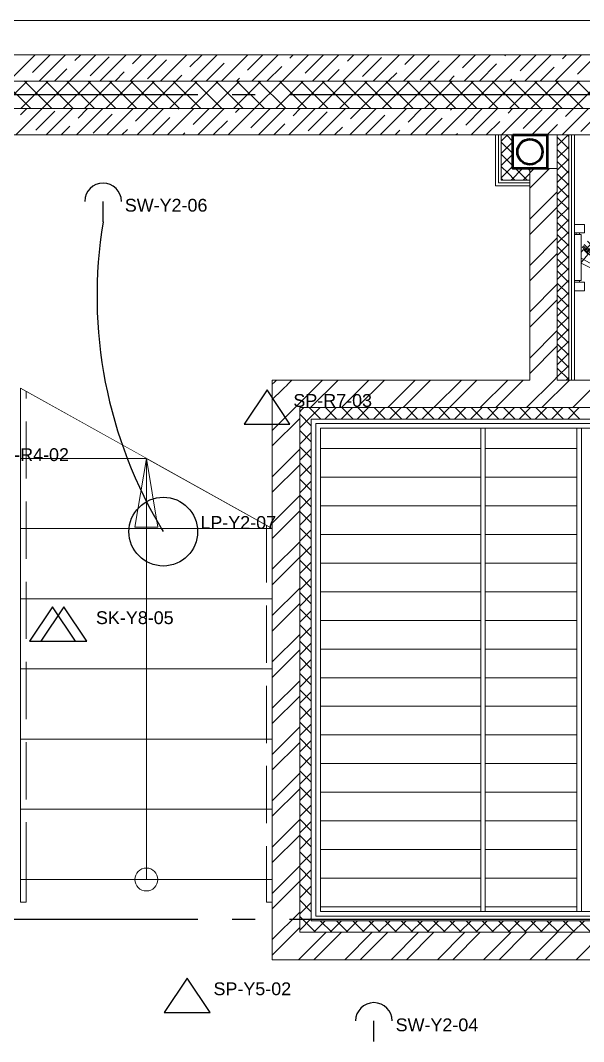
# Model space of a CAD drawing. Header units: inches. Extents: x -21163 to 11874, y -14995 to 6550.
# Drawn here: x -9076 to -6616, y -2796 to 1661 of the extents above; entities that cross this region are included whole.
import ezdxf

# ---------------------------------------------------------------- set-up
doc = ezdxf.new("R2010")
doc.units = ezdxf.units.IN
doc.header["$MEASUREMENT"] = 0
doc.set_wipeout_variables(frame=1)
for name, pattern in [('CONTI', [0]), ('GOST2.303 4', [7, 5, -2, 0]), ('GOST2.303 5', [24, 20, -1.5, 1, -1.5]), ('Wipeout_Contour', [1000, 0, -1000]), ('короткая штриховая', [282.222222, 141.111111, -141.111111])]:
    doc.linetypes.add(name, pattern=pattern)
doc.layers.get('0').update_dxf_attribs({"color": 8})
for name, color, linetype in [('axis_dim', 8, 'CONTI'), ('LIGHTING', 4, 'Continuous'), ('SOCKETS', 1, 'Continuous'), ('stairs', 8, 'Continuous'), ('SWITCHES', 4, 'Continuous'), ('TAGS', 7, 'Continuous'), ('WIRING', 4, 'Continuous')]:
    doc.layers.add(name, color=color, linetype=linetype)
for name, color, linetype, lineweight in [('floor', 8, 'Continuous', 5), ('furniture', 8, 'Continuous', 0), ('sanitary', 8, 'Continuous', 9), ('stair1', 8, 'Continuous', 15), ('Wall2', 8, 'Continuous', 5)]:
    doc.layers.add(name, color=color, linetype=linetype, lineweight=lineweight)
doc.layers.add('line 1 GP', color=8, linetype='Continuous', lineweight=0, plot=False)
doc.styles.get("Standard").update_dxf_attribs({"font": 'arial.ttf'})
pattern_1 = [(180, (95554.35, 25041.96), (-3e-14, -125), [])]

# ---------------------------------------------------------------- blocks, each defined once
blk = doc.blocks.new('hhjj')
at = {"color": 0}
for centre, radius in [((5592345.4, 528912.2), 40), ((5592345.1, 528912.1), 15), ((5592345.4, 528912.2), 10)]:
    blk.add_circle(centre, radius, dxfattribs=at)
for centre, start, end in [((5592323.2, 528887.6), 72.8952, 107.1048), ((5592323.2, 528936.7), 252.8952, 287.1048), ((5592315.5, 528898.1), 50.8952, 85.1048), ((5592333.9, 528943.7), 230.8952, 265.1048), ((5592346.9, 528945.5), 207.8952, 242.1048), ((5592312.2, 528910.7), 27.8952, 62.1048), ((5592359.6, 528942.2), 184.8952, 219.1048), ((5592314, 528923.7), 4.8952, 39.1048), ((5592370, 528934.7), 162.8952, 197.1048), ((5592320.9, 528934.7), 342.8952, 17.1048), ((5592331.3, 528942.2), 320.8952, 355.1048), ((5592376.9, 528923.7), 140.8952, 175.1048), ((5592343.9, 528945.5), 297.8952, 332.1048), ((5592378.7, 528910.7), 117.8952, 152.1048), ((5592375.3, 528898.1), 94.8952, 129.1048), ((5592356.9, 528943.7), 274.8952, 309.1048), ((5592367.7, 528887.6), 72.8952, 107.1048), ((5592367.7, 528936.7), 252.8952, 287.1048), ((5592315.5, 528926.4), 274.8952, 309.1048), ((5592333.9, 528880.8), 94.8952, 129.1048), ((5592312.2, 528913.8), 297.8952, 332.1048), ((5592346.9, 528879), 117.8952, 152.1048), ((5592359.6, 528882.3), 140.8952, 175.1048), ((5592314, 528900.7), 320.8952, 355.1048), ((5592370, 528889.8), 162.8952, 197.1048), ((5592320.9, 528889.8), 342.8952, 17.1048), ((5592331.3, 528882.3), 4.8952, 39.1048), ((5592376.9, 528900.7), 184.8952, 219.1048), ((5592378.7, 528913.8), 207.8952, 242.1048), ((5592343.9, 528879), 27.8952, 62.1048), ((5592375.3, 528926.4), 230.8952, 265.1048), ((5592356.9, 528880.8), 50.8952, 85.1048)]:
    blk.add_arc(centre, 25.7, start, end, dxfattribs=at)
blk = doc.blocks.new('04234')
at = {"color": 0, "lineweight": 0}
for p, q in [((-46088.5, 140509.5), (-46088.5, 140472.8)), ((-46045.1, 140509.5), (-46088.5, 140509.5)), ((-46045.1, 140472.8), (-46045.1, 140509.5)), ((-46088.5, 140472.8), (-46045.1, 140472.8)), ((-46058.7, 140464.7), (-46088.5, 140464.7)), ((-46088.5, 140464.6), (-46088.5, 140264.6)), ((-46066.7, 140472.8), (-46066.7, 140464.7)), ((-46058.6, 140386.2), (-46058.6, 140464.3)), ((-45956, 140425.9), (-46059.1, 140367.4)), ((-46058.6, 140389.2), (-45956, 140440.9)), ((-46059.1, 140341.9), (-46059.1, 140386.8)), ((-46059.1, 140386.8), (-46029.2, 140350.3)), ((-46049.1, 140329.5), (-46059.1, 140341.9)), ((-46058.6, 140264.3), (-46058.6, 140341.3)), ((-46054.5, 140317.6), (-46019.9, 140354)), ((-46050.3, 140312.9), (-46015.7, 140349.2)), ((-46049.1, 140329.5), (-46029.2, 140350.3)), ((-46046, 140308.3), (-46011.4, 140344.5)), ((-46031.7, 140293.7), (-45997.2, 140329.9)), ((-46017.2, 140280.4), (-45982.7, 140316.6)), ((-46002, 140267.7), (-45967.4, 140304)), ((-45985.6, 140255.3), (-45950.8, 140291.9)), ((-45966.6, 140242.4), (-45931.4, 140279.4)), ((-45745.7, 140274.1), (-45682.6, 140210.2)), ((-46088.5, 140264.6), (-46058.6, 140264.6)), ((-46088.5, 140256.5), (-46088.5, 140219.8)), ((-46045, 140256.5), (-46088.5, 140256.5)), ((-46081.5, 140264.6), (-46081.5, 140256.5)), ((-46066.5, 140264.6), (-46066.5, 140256.5)), ((-46045, 140219.8), (-46045, 140256.5)), ((-45940.7, 140227.2), (-45913.6, 140269.4)), ((-45917, 140215.4), (-45889.7, 140258)), ((-45888.3, 140203.6), (-45871, 140250.5)), ((-45864.4, 140195.6), (-45847.1, 140242.6)), ((-46088.5, 140219.8), (-46045, 140219.8)), ((-45733.1, 140170), (-45733.6, 140172.6))]:
    blk.add_line(p, q, dxfattribs=at)
at = {"color": 0, "lineweight": 0, "ltscale": 100000}
for p, q in [((-45728.2, 140266.3), (-45705.7, 140326.4)), ((-45711.7, 140246.8), (-45608, 140348.9)), ((-45692.1, 140230.2), (-45633.5, 140252.8)), ((-45677.1, 140210.7), (-45550.9, 140210.7))]:
    blk.add_line(p, q, dxfattribs=at)
at = {"color": 0, "lineweight": 0}
for centre, radius, start, end in [((-45952.2, 140433.4), 8.38, 243.2717, 116.7283), ((-45758.1, 140572.8), 371.2, 219.5749, 268.5464), ((-45758.1, 140572.8), 361.2, 219.5749, 268.9662), ((-45032.5, 140043.9), 749.4, 162.112, 166.2975), ((-45710.7, 140190.5), 57.9, 128.7499, 170.7711), ((-45759.2, 140198.3), 8.78, 170.2485, 224.1304), ((-45759.2, 140198.3), 8.78, 224.1304, 278.0124), ((-45720, 140177.7), 53.2, 118.8119, 140.0063), ((-45766.9, 140253.2), 64.2, 278.0124, 297.313), ((-45792, 140238.2), 61.1, 317.097, 336.8677), ((-45744.5, 140215.6), 8.78, 44.1304, 98.0124), ((-45744.5, 140215.6), 8.78, 350.2485, 44.1304), ((-45908.3, 140978.8), 801.1, 282.3119, 286.3602), ((-45801.8, 140320.8), 140.3, 297.313, 306.9944)]:
    blk.add_arc(centre, radius, start, end, dxfattribs=at)
at = {"color": 0, "lineweight": 0, "extrusion": (0, 0, -1), "zscale": -1, "rotation": 224.9999999811341}
blk.add_blockref('hhjj', (3626280.1, 4468765.8), dxfattribs=at)

msp = doc.modelspace()

# ---------------------------------------------------------------- hatches: boundary and pattern name
at = {"layer": 'floor', "lineweight": 0, "ltscale": 4}
h = msp.add_hatch(dxfattribs=at)
h.set_pattern_fill('ANSI31', color=256, scale=1000, angle=135)
h.set_pattern_definition(pattern_1)
h.paths.add_polyline_path([(-7765.6, -2229), (-7065.6, -2229), (-7065.6, -119), (-7765.6, -119)])
h = msp.add_hatch(dxfattribs=at)
h.set_pattern_fill('ANSI31', color=256, scale=1000, angle=135)
h.set_pattern_definition(pattern_1)
h.paths.add_polyline_path([(-7045.6, -2229), (-7045.6, -119), (-6645.6, -119), (-6645.6, -2229)])

# ---------------------------------------------------------------- linework, layer by layer
at = {"layer": 'axis_dim', "linetype": 'GOST2.303 5', "lineweight": 25, "ltscale": 100}
for points in [[(-3500.6, 1336), (-9250.6, 1336)], [(-3500.6, -2264), (-9250.6, -2264)]]:
    msp.add_lwpolyline(points, dxfattribs=at)
at = {"layer": 'floor', "lineweight": 0, "ltscale": 4}
msp.add_lwpolyline([(-7765.6, -2229), (-7065.6, -2229), (-7065.6, -119), (-7765.6, -119), (-7765.6, -2229)], dxfattribs=at)
for points in [[(-7065.6, -2229), (-7065.6, -119), (-7045.6, -119), (-7045.6, -2229)], [(-7045.6, -2229), (-7045.6, -119), (-6645.6, -119), (-6645.6, -2229)], [(-6645.5, -2229), (-6645.5, -119), (-6625.6, -119), (-6625.6, -2229)]]:
    msp.add_lwpolyline(points, close=True, dxfattribs=at)
at = {"layer": 'furniture', "ltscale": 100}
for points in [[(-7855.6, -29), (-7855.6, -2319)], [(-5645.6, -29), (-7855.6, -29)], [(-7855.6, -46.8), (-7846.7, -37.9)], [(-7846.7, -37.9), (-7837.7, -29)], [(-7764.1, -79), (-7814.1, -29)], [(-7811.3, -73.3), (-7767, -29)], [(-7746.3, -79), (-7696.3, -29)], [(-7693.4, -79), (-7743.4, -29)], [(-7675.6, -79), (-7625.6, -29)], [(-7622.7, -79), (-7672.7, -29)], [(-7604.9, -79), (-7554.9, -29)], [(-7552, -79), (-7602, -29)], [(-7534.2, -79), (-7484.2, -29)], [(-7481.3, -79), (-7531.3, -29)], [(-7463.5, -79), (-7413.5, -29)], [(-7410.6, -79), (-7460.6, -29)], [(-7392.8, -79), (-7342.8, -29)], [(-7339.9, -79), (-7389.9, -29)], [(-7322.1, -79), (-7272.1, -29)], [(-7269.2, -79), (-7319.2, -29)], [(-7251.3, -79), (-7201.3, -29)], [(-7198.4, -79), (-7248.4, -29)], [(-7180.6, -79), (-7130.6, -29)], [(-7127.7, -79), (-7177.7, -29)], [(-7109.9, -79), (-7059.9, -29)], [(-7057, -79), (-7107, -29)], [(-7039.2, -79), (-6989.2, -29)], [(-6986.3, -79), (-7036.3, -29)], [(-6968.5, -79), (-6918.5, -29)], [(-6915.6, -79), (-6965.6, -29)], [(-6897.8, -79), (-6847.8, -29)], [(-6844.9, -79), (-6894.9, -29)], [(-6827.1, -79), (-6777.1, -29)], [(-6774.2, -79), (-6824.2, -29)], [(-6756.4, -79), (-6706.4, -29)], [(-6703.5, -79), (-6753.5, -29)], [(-6685.7, -79), (-6635.7, -29)], [(-6632.8, -79), (-6682.8, -29)], [(-7805.6, -108.3), (-7855.6, -58.3)], [(-7855.6, -117.5), (-7811.3, -73.3)], [(-7805.6, -2269), (-7805.6, -79)], [(-7805.6, -2269), (-7805.6, -79)], [(-7805.6, -79), (-5645.6, -79)], [(-7805.6, -79), (-5645.6, -79)], [(-7805.6, -179), (-7855.6, -129)], [(-7785.6, -2249), (-7785.6, -99)], [(-7785.6, -99), (-7785.6, -2249)], [(-5645.6, -99), (-7785.6, -99)], [(-7785.6, -99), (-5645.6, -99)], [(-7765.6, -119), (-7765.6, -2229)], [(-5645.6, -119), (-7765.6, -119)], [(-7855.6, -188.3), (-7805.6, -138.3)], [(-7805.6, -249.7), (-7855.6, -199.7)], [(-7855.6, -259), (-7805.6, -209)], [(-7805.6, -320.4), (-7855.6, -270.4)], [(-7855.6, -329.7), (-7805.6, -279.7)], [(-7805.6, -391.1), (-7855.6, -341.1)], [(-7855.6, -400.4), (-7805.6, -350.4)], [(-7805.6, -461.8), (-7855.6, -411.8)], [(-7855.6, -471.1), (-7805.6, -421.1)], [(-7805.6, -532.6), (-7855.6, -482.6)], [(-7855.6, -541.8), (-7805.6, -491.8)], [(-7805.6, -603.3), (-7855.6, -553.3)], [(-7855.6, -612.5), (-7805.6, -562.5)], [(-7805.6, -674), (-7855.6, -624)], [(-7855.6, -683.2), (-7805.6, -633.2)], [(-7805.6, -744.7), (-7855.6, -694.7)], [(-7855.6, -753.9), (-7805.6, -703.9)], [(-7805.6, -815.4), (-7855.6, -765.4)], [(-7855.6, -824.7), (-7805.6, -774.7)], [(-7805.6, -886.1), (-7855.6, -836.1)], [(-7855.6, -895.4), (-7805.6, -845.4)], [(-7805.6, -956.8), (-7855.6, -906.8)], [(-7855.6, -966.1), (-7805.6, -916.1)], [(-7805.6, -1027.5), (-7855.6, -977.5)], [(-7855.6, -1036.8), (-7805.6, -986.8)], [(-7805.6, -1098.2), (-7855.6, -1048.2)], [(-7855.6, -1107.5), (-7805.6, -1057.5)], [(-7805.6, -1168.9), (-7855.6, -1118.9)], [(-7855.6, -1178.2), (-7805.6, -1128.2)], [(-7805.6, -1239.7), (-7855.6, -1189.7)], [(-7855.6, -1248.9), (-7805.6, -1198.9)], [(-7805.6, -1310.4), (-7855.6, -1260.4)], [(-7855.6, -1319.6), (-7805.6, -1269.6)], [(-7805.6, -1381.1), (-7855.6, -1331.1)], [(-7855.6, -1390.3), (-7805.6, -1340.3)], [(-7805.6, -1451.8), (-7855.6, -1401.8)], [(-7855.6, -1461), (-7805.6, -1411)], [(-7805.6, -1522.5), (-7855.6, -1472.5)], [(-7855.6, -1531.8), (-7805.6, -1481.8)], [(-7805.6, -1593.2), (-7855.6, -1543.2)], [(-7855.6, -1602.5), (-7805.6, -1552.5)], [(-7805.6, -1663.9), (-7855.6, -1613.9)], [(-7855.6, -1673.2), (-7805.6, -1623.2)], [(-7805.6, -1734.6), (-7855.6, -1684.6)], [(-7855.6, -1743.9), (-7805.6, -1693.9)], [(-7805.6, -1805.3), (-7855.6, -1755.3)], [(-7855.6, -1814.6), (-7805.6, -1764.6)], [(-7805.6, -1876.1), (-7855.6, -1826.1)], [(-7855.6, -1885.3), (-7805.6, -1835.3)], [(-7805.6, -1946.8), (-7855.6, -1896.8)], [(-7855.6, -1956), (-7805.6, -1906)], [(-7805.6, -2017.5), (-7855.6, -1967.5)], [(-7855.6, -2026.7), (-7805.6, -1976.7)], [(-7805.6, -2088.2), (-7855.6, -2038.2)], [(-7855.6, -2097.4), (-7805.6, -2047.4)], [(-7805.6, -2158.9), (-7855.6, -2108.9)], [(-7855.6, -2168.2), (-7805.6, -2118.2)], [(-7805.6, -2229.6), (-7855.6, -2179.6)], [(-7855.6, -2238.9), (-7805.6, -2188.9)], [(-7821.2, -2284.7), (-7855.6, -2250.3)], [(-7855.6, -2309.6), (-7805.6, -2259.6)], [(-5645.6, -2269), (-7805.6, -2269)], [(-5645.6, -2269), (-7805.6, -2269)], [(-7794.3, -2319), (-7744.3, -2269)], [(-5645.6, -2249), (-7785.6, -2249)], [(-7785.6, -2249), (-5645.6, -2249)], [(-7716.2, -2319), (-7766.2, -2269)], [(-7765.6, -2229), (-5645.6, -2229)], [(-7723.6, -2319), (-7673.6, -2269)], [(-7645.5, -2319), (-7695.5, -2269)], [(-7652.9, -2319), (-7602.9, -2269)], [(-7574.7, -2319), (-7624.7, -2269)], [(-7582.2, -2319), (-7532.2, -2269)], [(-7504, -2319), (-7554, -2269)], [(-7511.4, -2319), (-7461.4, -2269)], [(-7433.3, -2319), (-7483.3, -2269)], [(-7440.7, -2319), (-7390.7, -2269)], [(-7362.6, -2319), (-7412.6, -2269)], [(-7370, -2319), (-7320, -2269)], [(-7291.9, -2319), (-7341.9, -2269)], [(-7299.3, -2319), (-7249.3, -2269)], [(-7221.2, -2319), (-7271.2, -2269)], [(-7228.6, -2319), (-7178.6, -2269)], [(-7150.5, -2319), (-7200.5, -2269)], [(-7157.9, -2319), (-7107.9, -2269)], [(-7079.8, -2319), (-7129.8, -2269)], [(-7087.2, -2319), (-7037.2, -2269)], [(-7009.1, -2319), (-7059.1, -2269)], [(-7016.5, -2319), (-6966.5, -2269)], [(-6938.3, -2319), (-6988.3, -2269)], [(-6945.8, -2319), (-6895.8, -2269)], [(-6867.6, -2319), (-6917.6, -2269)], [(-6875, -2319), (-6825, -2269)], [(-6796.9, -2319), (-6846.9, -2269)], [(-6804.3, -2319), (-6754.3, -2269)], [(-6726.2, -2319), (-6776.2, -2269)], [(-6733.6, -2319), (-6683.6, -2269)], [(-6655.5, -2319), (-6705.5, -2269)], [(-6662.9, -2319), (-6612.9, -2269)], [(-6584.8, -2319), (-6634.8, -2269)], [(-7786.9, -2319), (-7821.2, -2284.7)], [(-7855.6, -2319), (-5645.6, -2319)]]:
    msp.add_lwpolyline(points, dxfattribs=at)
at = {"layer": 'SOCKETS'}
msp.add_line((-8447.4, -2668.9), (-8247.4, -2668.9), dxfattribs=at)
msp.add_lwpolyline([(-8447.4, -2668.9), (-8247.4, -2668.9), (-8347.4, -2518.9)], close=True, dxfattribs=at)
at = {"layer": 'stair1', "linetype": 'короткая штриховая', "lineweight": 15}
for p, q in [((-9075.6, -2188.2), (-9050.6, -2188.2)), ((-8000.6, -2188.2), (-7975.6, -2188.2))]:
    msp.add_line(p, q, dxfattribs=at)
at = {"layer": 'stair1', "ltscale": 75}
msp.add_lwpolyline([(-13825.6, 1661), (-2250.4, 1661)], dxfattribs=at)
at = {"layer": 'SWITCHES'}
for p, q in [((-8714.7, 781.3), (-8714.7, 871.3)), ((-7532.1, -2796.4), (-7532.1, -2706.4))]:
    msp.add_line(p, q, dxfattribs=at)
for centre in [(-8714.7, 871.3), (-7532.1, -2706.4)]:
    msp.add_arc(centre, 80, 0, 180, dxfattribs=at)
at = {"layer": 'Wall2', "ltscale": 100}
for points in [[(-4225.6, 1511), (-13825.6, 1511)], [(-9126.3, 1396), (-9011.3, 1511)], [(-9022.5, 1433.5), (-8945, 1511)], [(-8993.7, 1396), (-8878.7, 1511)], [(-8861.1, 1396), (-8746.1, 1511)], [(-8837.5, 1485.8), (-8812.4, 1511)], [(-8771.3, 1419.5), (-8688.4, 1502.4)], [(-8728.5, 1396), (-8613.5, 1511)], [(-8595.9, 1396), (-8480.9, 1511)], [(-8586.3, 1471.9), (-8547.2, 1511)], [(-8520, 1405.6), (-8437.1, 1488.5)], [(-8463.3, 1396), (-8348.3, 1511)], [(-8335.1, 1458), (-8282.1, 1511)], [(-8330.8, 1396), (-8215.8, 1511)], [(-8264.5, 1396), (-8185.9, 1474.6)], [(-8198.2, 1396), (-8083.2, 1511)], [(-8150.1, 1510.4), (-8149.5, 1511)], [(-8083.8, 1444.1), (-8016.9, 1511)], [(-8065.6, 1396), (-7950.6, 1511)], [(-7933, 1396), (-7818, 1511)], [(-7898.9, 1496.4), (-7884.3, 1511)], [(-7832.6, 1430.2), (-7751.7, 1511)], [(-7800.4, 1396), (-7685.4, 1511)], [(-7667.8, 1396), (-7552.8, 1511)], [(-7647.6, 1482.5), (-7619.1, 1511)], [(-7581.3, 1416.2), (-7498.5, 1499.1)], [(-7535.3, 1396), (-7420.3, 1511)], [(-7402.7, 1396), (-7287.7, 1511)], [(-7396.4, 1468.6), (-7354, 1511)], [(-7330.1, 1402.3), (-7247.2, 1485.2)], [(-7270.1, 1396), (-7155.1, 1511)], [(-7145.1, 1454.7), (-7088.8, 1511)], [(-7137.5, 1396), (-7022.5, 1511)], [(-7071.2, 1396), (-6996, 1471.3)], [(-7004.9, 1396), (-6889.9, 1511)], [(-6960.2, 1507.1), (-6956.2, 1511)], [(-6893.9, 1440.8), (-6823.6, 1511)], [(-6872.4, 1396), (-6757.4, 1511)], [(-6739.8, 1396), (-6624.8, 1511)], [(-6708.9, 1493.1), (-6691.1, 1511)], [(-6642.6, 1426.8), (-6559.8, 1509.7)], [(-8927.4, 1396), (-8873.3, 1450)], [(-8662.2, 1396), (-8622.1, 1436.1)], [(-7999.3, 1396), (-7934.7, 1460.6)], [(-7734.1, 1396), (-7683.4, 1446.7)], [(-7469, 1396), (-7432.2, 1432.8)], [(-6806.1, 1396), (-6744.7, 1457.3)], [(-13710.6, 1396), (-4225.6, 1396)], [(-13710.6, 1396), (-4225.6, 1396)], [(-9166.7, 1276), (-9046.7, 1396)], [(-9030.8, 1276), (-9150.8, 1396)], [(-9073.9, 1276), (-8953.9, 1396)], [(-9060, 1396), (-9058.3, 1397.7)], [(-8937.9, 1276), (-9057.9, 1396)], [(-8981.1, 1276), (-8861.1, 1396)], [(-8845.1, 1276), (-8965.1, 1396)], [(-8888.3, 1276), (-8768.3, 1396)], [(-8752.3, 1276), (-8872.3, 1396)], [(-8795.5, 1276), (-8675.5, 1396)], [(-8659.5, 1276), (-8779.5, 1396)], [(-8702.7, 1276), (-8582.7, 1396)], [(-8566.7, 1276), (-8686.7, 1396)], [(-8609.9, 1276), (-8489.9, 1396)], [(-8473.9, 1276), (-8593.9, 1396)], [(-8517.1, 1276), (-8397.1, 1396)], [(-8381.1, 1276), (-8501.1, 1396)], [(-8424.2, 1276), (-8304.2, 1396)], [(-8288.3, 1276), (-8408.3, 1396)], [(-8397.1, 1396), (-8370.9, 1422.2)], [(-8331.4, 1276), (-8211.4, 1396)], [(-8195.5, 1276), (-8315.5, 1396)], [(-8238.6, 1276), (-8118.6, 1396)], [(-8102.7, 1276), (-8222.7, 1396)], [(-8145.8, 1276), (-8025.8, 1396)], [(-8131.9, 1396), (-8119.6, 1408.3)], [(-8009.9, 1276), (-8129.9, 1396)], [(-8053, 1276), (-7933, 1396)], [(-7917.1, 1276), (-8037.1, 1396)], [(-7960.2, 1276), (-7840.2, 1396)], [(-7824.3, 1276), (-7944.3, 1396)], [(-7867.4, 1276), (-7747.4, 1396)], [(-7731.4, 1276), (-7851.4, 1396)], [(-7774.6, 1276), (-7654.6, 1396)], [(-7638.6, 1276), (-7758.6, 1396)], [(-7681.8, 1276), (-7561.8, 1396)], [(-7545.8, 1276), (-7665.8, 1396)], [(-7589, 1276), (-7469, 1396)], [(-7453, 1276), (-7573, 1396)], [(-7496.2, 1276), (-7376.2, 1396)], [(-7360.2, 1276), (-7480.2, 1396)], [(-7403.4, 1276), (-7283.4, 1396)], [(-7267.4, 1276), (-7387.4, 1396)], [(-7310.5, 1276), (-7190.5, 1396)], [(-7174.6, 1276), (-7294.6, 1396)], [(-7217.7, 1276), (-7097.7, 1396)], [(-7203.8, 1396), (-7180.9, 1418.9)], [(-7081.8, 1276), (-7201.8, 1396)], [(-7124.9, 1276), (-7004.9, 1396)], [(-6989, 1276), (-7109, 1396)], [(-7032.1, 1276), (-6912.1, 1396)], [(-6896.2, 1276), (-7016.2, 1396)], [(-6939.3, 1276), (-6819.3, 1396)], [(-6938.6, 1396), (-6929.7, 1405)], [(-6803.4, 1276), (-6923.4, 1396)], [(-6846.5, 1276), (-6726.5, 1396)], [(-6710.6, 1276), (-6830.6, 1396)], [(-6753.7, 1276), (-6633.7, 1396)], [(-6617.8, 1276), (-6737.8, 1396)], [(-6660.9, 1276), (-6540.9, 1396)], [(-6524.9, 1276), (-6644.9, 1396)], [(-4225.6, 1276), (-13590.6, 1276)], [(-4225.6, 1276), (-13590.6, 1276)], [(-9096.1, 1161), (-8981.1, 1276)], [(-9074.9, 1248.5), (-9047.4, 1276)], [(-9008.6, 1182.2), (-8925.7, 1265.1)], [(-8963.5, 1161), (-8848.5, 1276)], [(-8830.9, 1161), (-8715.9, 1276)], [(-8823.6, 1234.6), (-8782.2, 1276)], [(-8757.3, 1168.3), (-8674.5, 1251.2)], [(-8698.3, 1161), (-8583.3, 1276)], [(-8572.4, 1220.7), (-8517.1, 1276)], [(-8565.8, 1161), (-8450.8, 1276)], [(-8433.2, 1161), (-8318.2, 1276)], [(-8387.4, 1273), (-8384.5, 1276)], [(-8321.1, 1206.8), (-8251.9, 1276)], [(-8300.6, 1161), (-8185.6, 1276)], [(-8168, 1161), (-8053, 1276)], [(-8136.2, 1259.1), (-8119.3, 1276)], [(-8069.9, 1192.8), (-7987, 1275.7)], [(-7884.9, 1245.2), (-7854.1, 1276)], [(-7633.7, 1231.3), (-7589, 1276)], [(-7382.4, 1217.4), (-7323.8, 1276)], [(-7197.5, 1269.7), (-7191.2, 1276)], [(-7131.2, 1203.4), (-7058.6, 1276)], [(-6946.3, 1255.8), (-6926.1, 1276)], [(-6880, 1189.5), (-6797.1, 1272.4)], [(-6709.6, 1161), (-6594.6, 1276)], [(-6695, 1241.9), (-6660.9, 1276)], [(-6628.7, 1175.6), (-6545.9, 1258.5)], [(-8499.5, 1161), (-8423.2, 1237.2)], [(-8234.3, 1161), (-8172, 1223.3)], [(-8897.2, 1161), (-8859.4, 1198.8)], [(-8632.1, 1161), (-8608.2, 1184.9)], [(-8366.9, 1161), (-8356.9, 1171)], [(-6731.2, 1014.4), (-6731.2, 1161)], [(-6731.2, 1161), (-6681.2, 1161)], [(-6681.2, 1161), (-6681.2, 91)], [(-6681.2, 91), (-6681.2, 1161)], [(-6681.2, 1161), (-6668.7, 1161)], [(-6668.7, 1161), (-6668.7, 91)], [(-6668.7, 91), (-6668.7, 1161)], [(-6668.7, 1161), (-6656.2, 1161)], [(-6656.2, 1161), (-6656.2, 91)], [(-6731.2, 91), (-6731.2, 1014.4)], [(-6731.2, 1014.4), (-6731.2, 1014.4)], [(-6731.2, 1014.4), (-6731.2, 91)], [(-6745.5, 91), (-6731.2, 105.3)], [(-6681.2, 91), (-6731.2, 91)], [(-6731.2, 91), (-5525.6, 91)], [(-6668.7, 91), (-6681.2, 91)], [(-6656.2, 91), (-6668.7, 91)], [(-6663.4, -29), (-6543.4, 91)], [(-7855.6, -2319), (-7855.6, -29)], [(-7855.6, -29), (-7855.6, -29)], [(-5645.6, -29), (-7855.6, -29)], [(-7855.6, -29), (-7855.6, -29)], [(-7975.6, -2351.5), (-7855.6, -2231.5)], [(-7975.6, -2418.8), (-7855.6, -2298.8)], [(-7861.1, -2439), (-7741.1, -2319)], [(-7855.6, -2319), (-7855.6, -2319)], [(-7855.6, -2319), (-7855.6, -2319)], [(-7855.6, -2319), (-5645.6, -2319)], [(-7793.7, -2439), (-7673.7, -2319)], [(-7659, -2439), (-7539, -2319)], [(-7591.7, -2439), (-7471.7, -2319)], [(-7457, -2439), (-7337, -2319)], [(-7389.6, -2439), (-7269.6, -2319)], [(-7254.9, -2439), (-7134.9, -2319)], [(-7187.6, -2439), (-7067.6, -2319)], [(-7052.8, -2439), (-6932.9, -2319)], [(-6985.5, -2439), (-6865.5, -2319)], [(-6850.8, -2439), (-6730.8, -2319)], [(-6783.4, -2439), (-6663.4, -2319)], [(-6648.7, -2439), (-6528.7, -2319)], [(-4925.6, -2439), (-7975.6, -2439)]]:
    msp.add_lwpolyline(points, dxfattribs=at)
at = {"layer": 'Wall2', "lineweight": 0, "ltscale": 100}
for points in [[(-6731.2, 1112.9), (-6683.1, 1161)], [(-6681.2, 1153.8), (-6688.4, 1161)], [(-6681.2, 1100.8), (-6731.2, 1150.8)], [(-6731.2, 1059.8), (-6681.2, 1109.8)], [(-6681.2, 1047.8), (-6731.2, 1097.8)], [(-6731.2, 1006.8), (-6681.2, 1056.8)], [(-6681.2, 994.7), (-6731.2, 1044.7)], [(-6731.2, 953.8), (-6681.2, 1003.8)], [(-6681.2, 941.7), (-6731.2, 991.7)], [(-6731.2, 900.7), (-6681.2, 950.7)], [(-6681.2, 888.7), (-6731.2, 938.7)], [(-6731.2, 847.7), (-6681.2, 897.7)], [(-6681.2, 835.6), (-6731.2, 885.6)], [(-6731.2, 794.7), (-6681.2, 844.7)], [(-6681.2, 782.6), (-6731.2, 832.6)], [(-6731.2, 741.7), (-6681.2, 791.7)], [(-6681.2, 729.6), (-6731.2, 779.6)], [(-6731.2, 688.6), (-6681.2, 738.6)], [(-6681.2, 676.5), (-6731.2, 726.5)], [(-6731.2, 635.6), (-6681.2, 685.6)], [(-6681.2, 623.5), (-6731.2, 673.5)], [(-6731.2, 582.6), (-6681.2, 632.6)], [(-6681.2, 570.5), (-6731.2, 620.5)], [(-6731.2, 529.5), (-6681.2, 579.5)], [(-6681.2, 517.4), (-6731.2, 567.4)], [(-6731.2, 476.5), (-6681.2, 526.5)], [(-6681.2, 464.4), (-6731.2, 514.4)], [(-6731.2, 423.5), (-6681.2, 473.5)], [(-6681.2, 411.4), (-6731.2, 461.4)], [(-6731.2, 370.4), (-6681.2, 420.4)], [(-6681.2, 358.3), (-6731.2, 408.3)], [(-6731.2, 317.4), (-6681.2, 367.4)], [(-6681.2, 305.3), (-6731.2, 355.3)], [(-6731.2, 264.4), (-6681.2, 314.4)], [(-6681.2, 252.3), (-6731.2, 302.3)], [(-6731.2, 211.3), (-6681.2, 261.3)], [(-6681.2, 199.2), (-6731.2, 249.2)], [(-6731.2, 158.3), (-6681.2, 208.3)], [(-6681.2, 146.2), (-6731.2, 196.2)], [(-6731.2, 105.3), (-6681.2, 155.3)], [(-6681.2, 93.2), (-6731.2, 143.2)], [(-6692.4, 91), (-6681.2, 102.2)]]:
    msp.add_lwpolyline(points, dxfattribs=at)

# ---------------------------------------------------------------- block references
at = {"layer": 'sanitary', "linetype": 'ByBlock', "lineweight": 0, "xscale": -1, "rotation": 180.0000049735331}
msp.add_blockref('04234', (39432.3, 140990.7), dxfattribs=at)

# ---------------------------------------------------------------- texts
at = {"layer": 'TAGS'}
for s, p in [('SW-Y2-06', (-8619.7, 826.3)), ('SP-R7-03', (-7883.6, -25.9)), ('SP-Y5-02', (-8232.4, -2593.9)), ('SW-Y2-04', (-7437.1, -2751.4))]:
    msp.add_text(s, height=56, dxfattribs=at).set_placement(p)

# ---------------------------------------------------------------- wipeouts: each hides what was drawn before it
at = {"color": 8, "linetype": 'Wipeout_Contour', "lineweight": 0, "ltscale": 72027.144096}
msp.add_wipeout([(-9075.6, -2089), (-7975.6, -2089), (-7975.6, -1782.6), (-9075.6, -1782.6)], dxfattribs=at).dxf.layer = 'stairs'

# ---------------------------------------------------------------- next in the draw order: linework, layer by layer
at = {"layer": 'stair1', "linetype": 'Continuous', "lineweight": 15}
for p, q in [((-7975.6, -1782.6), (-9075.6, -1782.6)), ((-9075.6, -2089), (-7975.6, -2089))]:
    msp.add_line(p, q, dxfattribs=at)
at = {"layer": 'stair1', "linetype": 'короткая штриховая', "lineweight": 15}
for p, q in [((-9050.6, -2188.2), (-9050.6, -2089)), ((-8000.6, -2089), (-8000.6, -2188.2))]:
    msp.add_line(p, q, dxfattribs=at)
at = {"layer": 'stair1', "ltscale": 100}
msp.add_circle((-8525.6, -2089), 50, dxfattribs=at)
at = {"layer": 'Wall2', "ltscale": 100}
for points in [[(-7975.6, -1947.4), (-7855.6, -1827.4)], [(-7975.6, -2014.7), (-7855.6, -1894.7)], [(-7975.6, -2149.4), (-7855.6, -2029.4)], [(-7975.6, -2216.8), (-7855.6, -2096.8)]]:
    msp.add_lwpolyline(points, dxfattribs=at)

# ---------------------------------------------------------------- next in the draw order: wipeouts: each hides what was drawn before it
at = {"color": 8, "linetype": 'Wipeout_Contour', "lineweight": 0, "ltscale": 72809.439321}
msp.add_wipeout([(-9075.6, -1782.6), (-7975.6, -1782.6), (-7975.6, -1476.2), (-9075.6, -1476.2)], dxfattribs=at).dxf.layer = 'stairs'

# ---------------------------------------------------------------- next in the draw order: linework, layer by layer
at = {"layer": 'stair1', "linetype": 'Continuous', "lineweight": 15}
for p, q in [((-7975.6, -1476.2), (-9075.6, -1476.2)), ((-9075.6, -1782.6), (-7975.6, -1782.6)), ((-8525.6, -2089), (-8525.6, -1782.6))]:
    msp.add_line(p, q, dxfattribs=at)
at = {"layer": 'Wall2', "ltscale": 100}
for points in [[(-7975.6, -1745.3), (-7855.6, -1625.3)], [(-7975.6, -1812.6), (-7855.6, -1692.6)]]:
    msp.add_lwpolyline(points, dxfattribs=at)

# ---------------------------------------------------------------- next in the draw order: wipeouts: each hides what was drawn before it
at = {"color": 8, "linetype": 'Wipeout_Contour', "lineweight": 0, "ltscale": 73603.821433}
msp.add_wipeout([(-9075.6, -1476.2), (-7975.6, -1476.2), (-7975.6, -1169.8), (-9075.6, -1169.8)], dxfattribs=at).dxf.layer = 'stairs'

# ---------------------------------------------------------------- next in the draw order: linework, layer by layer
at = {"layer": 'stair1', "linetype": 'Continuous', "lineweight": 15}
for p, q in [((-7975.6, -1169.8), (-9075.6, -1169.8)), ((-9075.6, -1476.2), (-7975.6, -1476.2))]:
    msp.add_line(p, q, dxfattribs=at)
at = {"layer": 'Wall2', "ltscale": 100}
for points in [[(-7975.6, -1341.2), (-7855.6, -1221.2)], [(-7975.6, -1408.5), (-7855.6, -1288.5)], [(-7975.6, -1543.2), (-7855.6, -1423.2)], [(-7975.6, -1610.6), (-7855.6, -1490.6)]]:
    msp.add_lwpolyline(points, dxfattribs=at)

# ---------------------------------------------------------------- next in the draw order: wipeouts: each hides what was drawn before it
at = {"color": 8, "linetype": 'Wipeout_Contour', "lineweight": 0, "ltscale": 74409.903082}
msp.add_wipeout([(-9075.6, -1169.8), (-7975.6, -1169.8), (-7975.6, -863.4), (-9075.6, -863.4)], dxfattribs=at).dxf.layer = 'stairs'

# ---------------------------------------------------------------- next in the draw order: linework, layer by layer
at = {"layer": 'SOCKETS'}
for p, q in [((-9035.7, -1049.1), (-8835.7, -1049.1)), ((-8985.7, -1049.1), (-8785.7, -1049.1))]:
    msp.add_line(p, q, dxfattribs=at)
for points in [[(-9035.7, -1049.1), (-8835.7, -1049.1), (-8935.7, -899.1)], [(-8985.7, -1049.1), (-8785.7, -1049.1), (-8885.7, -899.1)]]:
    msp.add_lwpolyline(points, close=True, dxfattribs=at)
at = {"layer": 'stair1', "linetype": 'Continuous', "lineweight": 15}
for p, q in [((-7975.6, -863.4), (-9075.6, -863.4)), ((-9075.6, -1169.8), (-7975.6, -1169.8))]:
    msp.add_line(p, q, dxfattribs=at)
at = {"layer": 'stair1', "ltscale": 100}
msp.add_lwpolyline([(-8525.6, -1189), (-8525.6, -2089)], dxfattribs=at)
at = {"layer": 'Wall2', "ltscale": 100}
for points in [[(-7975.6, -1139.1), (-7855.6, -1019.1)], [(-7975.6, -1206.5), (-7855.6, -1086.5)]]:
    msp.add_lwpolyline(points, dxfattribs=at)

# ---------------------------------------------------------------- next in the draw order: texts
at = {"layer": 'TAGS'}
msp.add_text('SK-Y8-05', height=56, dxfattribs=at).set_placement((-8745.7, -974.1))

# ---------------------------------------------------------------- next in the draw order: wipeouts: each hides what was drawn before it
at = {"color": 8, "linetype": 'Wipeout_Contour', "lineweight": 0, "ltscale": 75227.30801}
msp.add_wipeout([(-9075.6, -863.4), (-7975.6, -863.4), (-7975.6, -557), (-9075.6, -557)], dxfattribs=at).dxf.layer = 'stairs'

# ---------------------------------------------------------------- next in the draw order: linework, layer by layer
at = {"layer": 'stair1', "linetype": 'Continuous', "lineweight": 15}
for p, q in [((-7975.6, -557), (-9075.6, -557)), ((-9075.6, -863.4), (-7975.6, -863.4))]:
    msp.add_line(p, q, dxfattribs=at)
at = {"layer": 'Wall2', "ltscale": 100}
for points in [[(-7975.6, -735), (-7855.6, -615)], [(-7975.6, -802.4), (-7855.6, -682.4)], [(-7975.6, -937.1), (-7855.6, -817.1)], [(-7975.6, -1004.4), (-7855.6, -884.4)]]:
    msp.add_lwpolyline(points, dxfattribs=at)

# ---------------------------------------------------------------- next in the draw order: wipeouts: each hides what was drawn before it
at = {"color": 8, "linetype": 'Wipeout_Contour', "lineweight": 0, "ltscale": 75651.421835}
msp.add_wipeout([(-9075.6, -557), (-7975.6, -557), (-8525.6, -250.6), (-9075.6, -250.6)], dxfattribs=at).dxf.layer = 'stairs'

# ---------------------------------------------------------------- next in the draw order: linework, layer by layer
at = {"layer": 'stair1', "linetype": 'Continuous', "lineweight": 15}
for p, q in [((-8525.6, -250.6), (-9075.6, -250.6)), ((-9075.6, -557), (-7975.6, -557)), ((-7975.6, -2188.2), (-7975.6, -557))]:
    msp.add_line(p, q, dxfattribs=at)
at = {"layer": 'stair1', "linetype": 'Continuous', "ltscale": 100}
msp.add_line((-8475.3, -551.1), (-8575.9, -551.1), dxfattribs=at)
at = {"layer": 'stair1', "linetype": 'GOST2.303 4', "lineweight": 15, "ltscale": 50}
msp.add_line((-8000.6, -543.1), (-8000.6, -2089), dxfattribs=at)
at = {"layer": 'Wall2', "ltscale": 100}
msp.add_lwpolyline([(-7975.6, -600.3), (-7855.6, -480.3)], dxfattribs=at)

# ---------------------------------------------------------------- next in the draw order: texts
at = {"layer": 'TAGS'}
msp.add_text('LP-Y2-07', height=56, dxfattribs=at).set_placement((-8289.6, -558.5))

# ---------------------------------------------------------------- next in the draw order: wipeouts: each hides what was drawn before it
at = {"color": 8, "linetype": 'Wipeout_Contour', "lineweight": 0, "ltscale": 58174.736504}
msp.add_wipeout([(-7975.6, -250.6), (-8320.1, -250.6), (-7975.6, -442.6)], dxfattribs=at).dxf.layer = 'stairs'

# ---------------------------------------------------------------- next in the draw order: linework, layer by layer
at = {"layer": 'LIGHTING'}
msp.add_circle((-8451.6, -570.5), 150, dxfattribs=at)
at = {"layer": 'Wall2', "ltscale": 100}
for points in [[(-7975.6, -398.3), (-7855.6, -278.3)], [(-7975.6, -533), (-7855.6, -413)]]:
    msp.add_lwpolyline(points, dxfattribs=at)

# ---------------------------------------------------------------- next in the draw order: wipeouts: each hides what was drawn before it
at = {"color": 8, "linetype": 'Wipeout_Contour', "lineweight": 0, "ltscale": 56764.318702}
msp.add_wipeout([(-9075.6, -250.6), (-8525.6, -250.6), (-9075.6, 55.8)], dxfattribs=at).dxf.layer = 'stairs'

# ---------------------------------------------------------------- next in the draw order: linework, layer by layer
at = {"layer": 'stair1', "linetype": 'Continuous', "lineweight": 15}
for p, q in [((-9075.6, 55.8), (-9075.6, -2188.2)), ((-9075.6, 55.8), (-7975.6, -557)), ((-9075.6, -250.6), (-8525.6, -250.6)), ((-8525.6, -1782.6), (-8525.6, -250.6))]:
    msp.add_line(p, q, dxfattribs=at)
at = {"layer": 'stair1', "linetype": 'GOST2.303 4', "lineweight": 15, "ltscale": 50}
msp.add_line((-9050.6, -2089), (-9050.6, 41.8), dxfattribs=at)
at = {"layer": 'stair1', "linetype": 'Continuous', "ltscale": 100}
for p, q in [((-8575.9, -551.1), (-8525.6, -250.6)), ((-8525.6, -250.6), (-8475.3, -551.1))]:
    msp.add_line(p, q, dxfattribs=at)
msp.add_lwpolyline([(-8525.6, -250.6), (-8525.6, -1200.6)], dxfattribs=at)

# ---------------------------------------------------------------- next in the draw order: wipeouts: each hides what was drawn before it
at = {"color": 8, "linetype": 'Wipeout_Contour', "lineweight": 0, "ltscale": 77587.576703}
msp.add_wipeout([(-8870.1, 55.8), (-8320.1, -250.6), (-7975.6, -250.6), (-7975.6, 55.8)], dxfattribs=at).dxf.layer = 'stairs'

# ---------------------------------------------------------------- next in the draw order: linework, layer by layer
at = {"layer": 'SOCKETS'}
msp.add_line((-8098.6, -100.9), (-7898.6, -100.9), dxfattribs=at)
at = {"layer": 'Wall2', "ltscale": 100}
for points in [[(-7975.6, -128.8), (-7865.7, -18.9)], [(-7975.6, -196.2), (-7855.6, -76.2)], [(-7975.6, -330.9), (-7855.6, -210.9)]]:
    msp.add_lwpolyline(points, dxfattribs=at)

# ---------------------------------------------------------------- next in the draw order: texts
at = {"layer": 'TAGS'}
msp.add_text('SP-R4-02', height=56, dxfattribs=at).set_placement((-9207.1, -262.4))

# ---------------------------------------------------------------- next in the draw order: wipeouts: each hides what was drawn before it
at = {"color": 8, "linetype": 'Wipeout_Contour', "lineweight": 0, "ltscale": 116699.455776}
msp.add_wipeout([(-7934.9, 61), (-9075.6, 701.1), (-9075.6, 170.2), (-8870.1, 55.8), (-7975.6, 55.8), (-7975.6, 61)], dxfattribs=at).dxf.layer = 'stairs'

# ---------------------------------------------------------------- next in the draw order: linework, layer by layer
at = {"layer": 'Wall2', "ltscale": 100}
for points in [[(-7975.6, 91), (-7975.6, -2439)], [(-7966.7, 82.1), (-7957.8, 91)], [(-7975.6, 73.2), (-7966.7, 82.1)]]:
    msp.add_lwpolyline(points, dxfattribs=at)
at = {"layer": 'WIRING'}
msp.add_lwpolyline([(-8714.7, 781.3, 0.18), (-8451.6, -570.5)], format="xyb", dxfattribs=at)

# ---------------------------------------------------------------- next in the draw order: wipeouts: each hides what was drawn before it
at = {"color": 8, "linetype": 'Wipeout_Contour', "lineweight": 0, "ltscale": 102947.132073}
msp.add_wipeout([(-7264.1, 1161), (-7922.4, 61), (-7916.2, 61), (-6775.6, 701.1), (-6775.6, 1161)], dxfattribs=at).dxf.layer = 'stairs'

# ---------------------------------------------------------------- next in the draw order: linework, layer by layer
at = {"layer": 'line 1 GP', "color": 8, "lineweight": 50, "ltscale": 100}
msp.add_lwpolyline([(-6925.6, 1161), (-6775.6, 1161), (-6775.6, 1014.4), (-6925.6, 1014.4)], close=True, dxfattribs=at)
msp.add_circle((-6850.6, 1087.7), 55, dxfattribs=at)
at = {"layer": 'SOCKETS'}
msp.add_lwpolyline([(-8098.6, -100.9), (-7898.6, -100.9), (-7998.6, 49.1)], close=True, dxfattribs=at)
at = {"layer": 'Wall2', "ltscale": 100}
for points in [[(-8035.4, 1161), (-7920.4, 1276)], [(-7902.8, 1161), (-7787.8, 1276)], [(-7818.6, 1178.9), (-7735.8, 1261.8)], [(-7770.3, 1161), (-7655.3, 1276)], [(-7637.7, 1161), (-7522.7, 1276)], [(-7505.1, 1161), (-7390.1, 1276)], [(-7372.5, 1161), (-7257.5, 1276)], [(-7239.9, 1161), (-7124.9, 1276)], [(-7107.4, 1161), (-6992.4, 1276)], [(-6974.8, 1161), (-6859.8, 1276)], [(-6842.2, 1161), (-6727.2, 1276)], [(-7969.1, 1161), (-7920.7, 1209.4)], [(-7567.4, 1165), (-7484.5, 1247.9)], [(-7306.2, 1161), (-7233.3, 1233.9)], [(-7041.1, 1161), (-6982, 1220)], [(-6775.9, 1161), (-6730.8, 1206.1)], [(-13475.6, 1161), (-4225.6, 1161)], [(-7704, 1161), (-7669.5, 1195.5)], [(-7438.8, 1161), (-7418.2, 1181.6)], [(-7173.6, 1161), (-7167, 1167.6)], [(-7000.6, 939.4), (-7000.6, 1161)], [(-7000.6, 1161), (-6988.1, 1161)], [(-6988.1, 951.9), (-6988.1, 1161)], [(-6988.1, 1161), (-6975.6, 1161)], [(-6988.1, 1161), (-6988.1, 951.9)], [(-6925.6, 1161), (-6975.6, 1161)], [(-6975.6, 1161), (-6975.6, 964.4)], [(-6975.6, 1161), (-6975.6, 964.4)], [(-6925.6, 1014.4), (-6925.6, 1161)], [(-6925.6, 1014.4), (-6851.2, 1014.4)], [(-6851.2, 1014.4), (-6851.2, 964.4)], [(-6851.2, 995.5), (-6832.3, 1014.4)], [(-6851.2, 928.2), (-6765, 1014.4)], [(-6851.2, 91), (-6851.2, 1014.4)], [(-6851.2, 1014.4), (-6731.2, 1014.4)], [(-6851.2, 939.4), (-7000.6, 939.4)], [(-6851.2, 951.9), (-6988.1, 951.9)], [(-6988.1, 951.9), (-6851.2, 951.9)], [(-6851.2, 964.4), (-6975.6, 964.4)], [(-6975.6, 964.4), (-6851.2, 964.4)], [(-6851.2, 964.4), (-6851.2, 951.9)], [(-6851.2, 951.9), (-6851.2, 939.4)], [(-6851.2, 793.5), (-6731.2, 913.5)], [(-6851.2, 726.1), (-6731.2, 846.1)], [(-6851.2, 591.4), (-6731.2, 711.4)], [(-6851.2, 524.1), (-6731.2, 644.1)], [(-6851.2, 389.4), (-6731.2, 509.4)], [(-6851.2, 322), (-6731.2, 442)], [(-6851.2, 187.3), (-6731.2, 307.3)], [(-6851.2, 120), (-6731.2, 240)], [(-7975.6, 91), (-6851.2, 91)], [(-7933, 48.4), (-7890.5, 91)], [(-7865.7, -18.9), (-7755.8, 91)], [(-7808.4, -29), (-7688.4, 91)], [(-7673.7, -29), (-7553.7, 91)], [(-7606.3, -29), (-7486.4, 91)], [(-7471.6, -29), (-7351.6, 91)], [(-7404.3, -29), (-7284.3, 91)], [(-7269.6, -29), (-7149.6, 91)], [(-7202.2, -29), (-7082.2, 91)], [(-7067.5, -29), (-6947.5, 91)], [(-7000.2, -29), (-6880.2, 91)], [(-6865.5, -29), (-6745.5, 91)], [(-6798.1, -29), (-6678.1, 91)], [(-7975.6, 5.9), (-7933, 48.4)]]:
    msp.add_lwpolyline(points, dxfattribs=at)
at = {"layer": 'Wall2', "lineweight": 0, "ltscale": 100}
for points in [[(-6975.6, 1133.7), (-6948.3, 1161)], [(-6925.6, 1133.1), (-6953.5, 1161)], [(-6975.6, 1080.6), (-6925.6, 1130.6)], [(-6925.6, 1080), (-6975.6, 1130)], [(-6975.6, 1027.6), (-6925.6, 1077.6)], [(-6925.6, 1027), (-6975.6, 1077)], [(-6975.6, 974.6), (-6925.6, 1024.6)], [(-6945.8, 994.2), (-6975.6, 1024)], [(-6916, 964.4), (-6945.8, 994.2)], [(-6932.7, 964.4), (-6882.7, 1014.4)], [(-6863, 964.4), (-6913, 1014.4)], [(-6879.7, 964.4), (-6851.2, 992.9)], [(-6851.2, 1005.6), (-6860, 1014.4)], [(-6972.3, 967.7), (-6975.6, 970.9)], [(-6969.1, 964.4), (-6972.3, 967.7)]]:
    msp.add_lwpolyline(points, dxfattribs=at)

doc.saveas('drawing.dxf')
